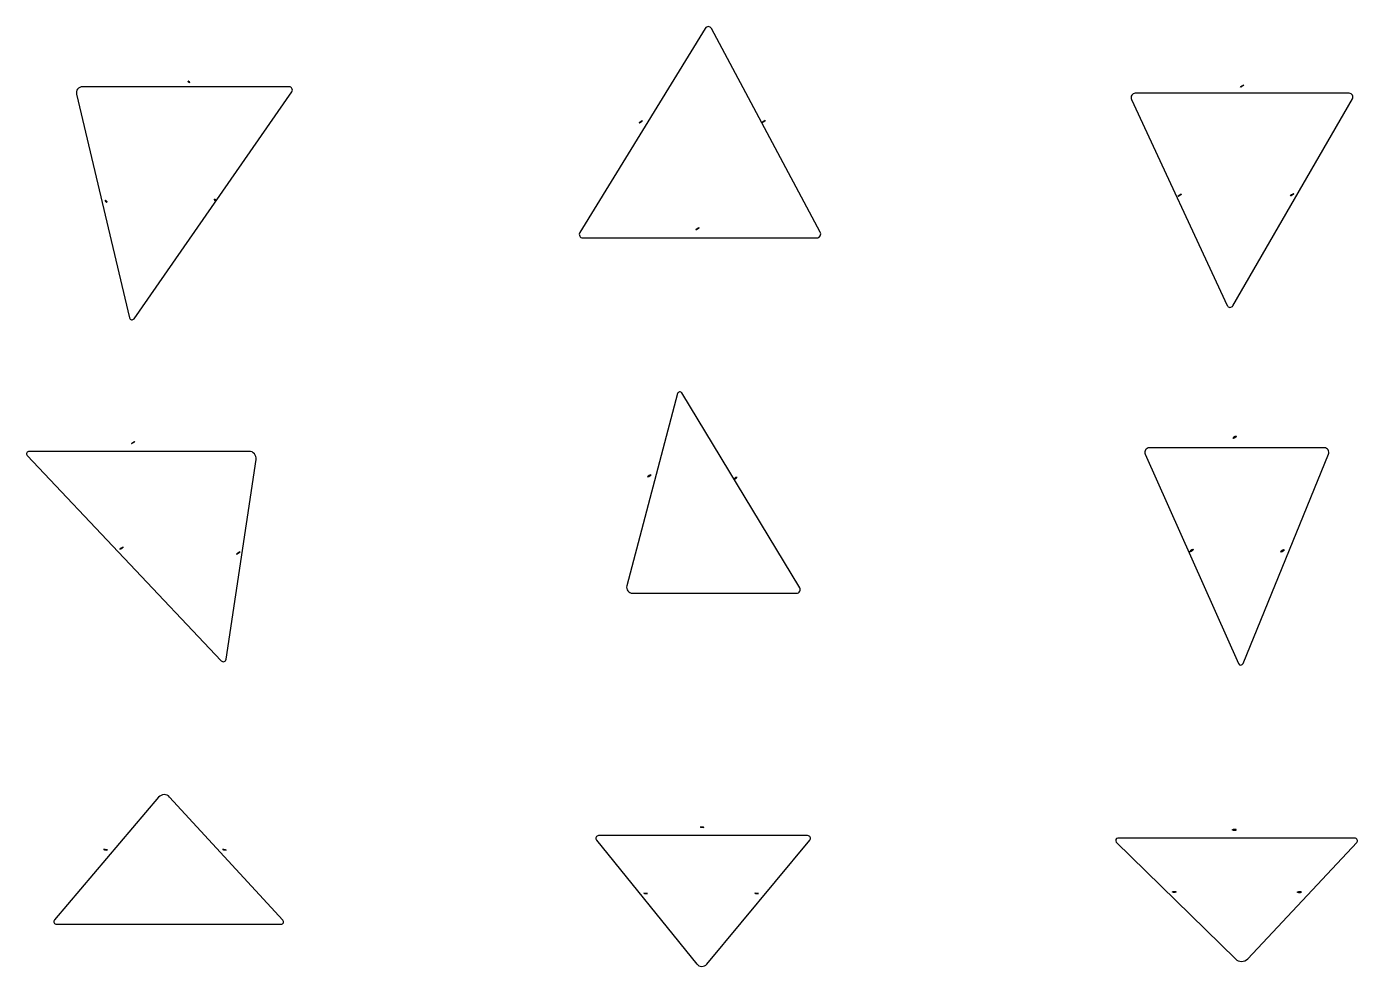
# Model space of a CAD drawing. Header units: metres. Extents: x -1 to 145, y -1 to 19.
# Drawn here: x 26.21 to 33.67, y -0.48 to 4.78 of the extents above; entities that cross this region are included whole.
import ezdxf

# ---------------------------------------------------------------- set-up
doc = ezdxf.new("R2010")
doc.units = ezdxf.units.M
doc.layers.add('LABELS', color=1, linetype='CONTINUOUS')
doc.layers.add('SHAPES', color=3, linetype='CONTINUOUS')

msp = doc.modelspace()

# ---------------------------------------------------------------- linework, layer by layer
at = {"layer": 'LABELS'}
for p, q in [((27.1176, 4.4783), (27.1257, 4.4718)), ((27.1217, 4.475), (27.1176, 4.4771)), ((27.1176, 4.4771), (27.1257, 4.4682)), ((27.1176, 4.4747), (27.1176, 4.4771)), ((27.1176, 4.4771), (27.1217, 4.475)), ((27.1176, 4.4747), (27.1176, 4.4771)), ((27.1176, 4.4771), (27.1217, 4.475)), ((27.1176, 4.4759), (27.1257, 4.4694)), ((27.1217, 4.4703), (27.1176, 4.4747)), ((27.1217, 4.4703), (27.1176, 4.4747)), ((27.1217, 4.4703), (27.1176, 4.4747)), ((27.1257, 4.4718), (27.1176, 4.4747)), ((27.1176, 4.4747), (27.1257, 4.4682)), ((27.1217, 4.4703), (27.1176, 4.4735)), ((27.1257, 4.4706), (27.1217, 4.475)), ((27.1217, 4.475), (27.1257, 4.4706)), ((27.1217, 4.475), (27.1257, 4.4706)), ((27.1257, 4.4718), (27.1217, 4.4738)), ((27.1217, 4.4738), (27.1257, 4.4706)), ((27.1217, 4.4714), (27.1257, 4.4706)), ((27.1217, 4.4714), (27.1257, 4.4706)), ((27.1257, 4.4682), (27.1217, 4.4703)), ((27.1257, 4.4682), (27.1217, 4.4703)), ((27.1257, 4.4682), (27.1217, 4.4703)), ((27.1257, 4.4682), (27.1217, 4.4703)), ((27.1257, 4.467), (27.1257, 4.4718)), ((27.1257, 4.4706), (27.1257, 4.4682)), ((27.1257, 4.4706), (27.1257, 4.4682)), ((27.1257, 4.4706), (27.1257, 4.4682)), ((33.014, 4.4431), (33.0157, 4.4458)), ((33.014, 4.4431), (33.0157, 4.4458)), ((33.0184, 4.4456), (33.014, 4.4431)), ((33.02, 4.4484), (33.0148, 4.4444)), ((33.0148, 4.4444), (33.02, 4.4484)), ((33.0148, 4.4444), (33.02, 4.4484)), ((33.0148, 4.4444), (33.0184, 4.4456)), ((33.0184, 4.4456), (33.0148, 4.4444)), ((33.0184, 4.4456), (33.0148, 4.4444)), ((33.0157, 4.4458), (33.02, 4.4484)), ((33.0157, 4.4458), (33.0192, 4.447)), ((33.0184, 4.4456), (33.0286, 4.4534)), ((33.027, 4.4506), (33.0184, 4.4456)), ((33.027, 4.4506), (33.0184, 4.4456)), ((33.0192, 4.447), (33.02, 4.4484)), ((33.02, 4.4484), (33.0322, 4.4546)), ((33.02, 4.4484), (33.0286, 4.4534)), ((33.02, 4.4484), (33.0286, 4.4534)), ((33.02, 4.4484), (33.0286, 4.4534)), ((33.0278, 4.452), (33.02, 4.4484)), ((33.0278, 4.452), (33.02, 4.4484)), ((33.0227, 4.4481), (33.0243, 4.4509)), ((33.0322, 4.4546), (33.027, 4.4506)), ((33.0322, 4.4546), (33.027, 4.4506)), ((33.0322, 4.4546), (33.027, 4.4506)), ((33.0286, 4.4534), (33.0322, 4.4546)), ((33.0286, 4.4534), (33.0322, 4.4546)), ((33.0286, 4.4534), (33.0322, 4.4546)), ((33.0286, 4.4534), (33.0322, 4.4546)), ((33.0322, 4.4546), (33.0314, 4.4532)), ((29.6479, 4.2452), (29.656, 4.2505)), ((29.656, 4.2505), (29.6479, 4.2452)), ((29.656, 4.2505), (29.6479, 4.2452)), ((29.656, 4.2505), (29.6479, 4.2452)), ((29.6516, 4.2468), (29.6601, 4.2531)), ((29.6516, 4.2468), (29.6597, 4.252)), ((29.6516, 4.2468), (29.6597, 4.252)), ((29.6516, 4.2468), (29.6597, 4.252)), ((29.6516, 4.2468), (29.6597, 4.252)), ((29.6597, 4.252), (29.6516, 4.2468)), ((29.6579, 4.2512), (29.6516, 4.2468)), ((29.6579, 4.2512), (29.6516, 4.2468)), ((29.6579, 4.2512), (29.6516, 4.2468)), ((29.652, 4.2479), (29.6579, 4.2512)), ((29.6579, 4.2512), (29.6557, 4.2494)), ((29.656, 4.2505), (29.6619, 4.2539)), ((29.6619, 4.2539), (29.656, 4.2505)), ((29.6619, 4.2539), (29.656, 4.2505)), ((29.6619, 4.2539), (29.656, 4.2505)), ((29.6597, 4.252), (29.6619, 4.2539)), ((29.6597, 4.252), (29.6619, 4.2539)), ((29.6597, 4.252), (29.6619, 4.2539)), ((29.6597, 4.252), (29.6619, 4.2539)), ((29.6619, 4.2539), (29.6597, 4.252)), ((29.6601, 4.2531), (29.6638, 4.2546)), ((29.6619, 4.2539), (29.6601, 4.2531)), ((29.6601, 4.2531), (29.6619, 4.2539)), ((29.6619, 4.2539), (29.6638, 4.2546)), ((30.3336, 4.245), (30.3498, 4.2555)), ((30.3358, 4.2469), (30.3439, 4.2521)), ((30.3439, 4.2521), (30.3358, 4.2469)), ((30.3439, 4.2521), (30.3358, 4.2469)), ((30.3395, 4.2484), (30.348, 4.2547)), ((30.3395, 4.2484), (30.3476, 4.2536)), ((30.3395, 4.2484), (30.3476, 4.2536)), ((30.3395, 4.2484), (30.3476, 4.2536)), ((30.3395, 4.2484), (30.3476, 4.2536)), ((30.3458, 4.2529), (30.3395, 4.2484)), ((30.3458, 4.2529), (30.3395, 4.2484)), ((30.3399, 4.2495), (30.3436, 4.251)), ((30.3399, 4.2495), (30.3436, 4.251)), ((30.3439, 4.2521), (30.3498, 4.2555)), ((30.3498, 4.2555), (30.3439, 4.2521)), ((30.3498, 4.2555), (30.3439, 4.2521)), ((30.3476, 4.2536), (30.3498, 4.2555)), ((30.3476, 4.2536), (30.3498, 4.2555)), ((30.3476, 4.2536), (30.3498, 4.2555)), ((30.3476, 4.2536), (30.3498, 4.2555)), ((30.348, 4.2547), (30.3517, 4.2562)), ((30.348, 4.2547), (30.3517, 4.2562)), ((30.3498, 4.2555), (30.348, 4.2547)), ((30.3498, 4.2555), (30.348, 4.2547)), ((30.3498, 4.2555), (30.348, 4.2547)), ((30.3498, 4.2555), (30.3517, 4.2562)), ((29.6439, 4.2426), (29.6476, 4.2441)), ((29.6439, 4.2426), (29.6476, 4.2441)), ((29.6457, 4.2434), (29.6516, 4.2468)), ((29.6457, 4.2434), (29.6516, 4.2468)), ((29.6457, 4.2434), (29.6516, 4.2468)), ((29.6516, 4.2468), (29.6457, 4.2434)), ((29.6457, 4.2434), (29.6479, 4.2452)), ((29.6479, 4.2452), (29.6457, 4.2434)), ((29.6479, 4.2452), (29.6457, 4.2434)), ((29.6479, 4.2452), (29.6457, 4.2434)), ((29.6457, 4.2434), (29.6479, 4.2452)), ((29.6476, 4.2441), (29.6457, 4.2434)), ((29.6476, 4.2441), (29.6516, 4.2468)), ((29.6476, 4.2441), (29.6498, 4.246)), ((29.6479, 4.2452), (29.652, 4.2479)), ((29.6498, 4.246), (29.6516, 4.2468)), ((29.652, 4.2479), (29.6557, 4.2494)), ((29.652, 4.2479), (29.6557, 4.2494)), ((30.3318, 4.2442), (30.3355, 4.2457)), ((30.3318, 4.2442), (30.3355, 4.2457)), ((30.3318, 4.2442), (30.3355, 4.2457)), ((30.3336, 4.245), (30.3395, 4.2484)), ((30.3336, 4.245), (30.3395, 4.2484)), ((30.3336, 4.245), (30.3358, 4.2469)), ((30.3358, 4.2469), (30.3336, 4.245)), ((30.3358, 4.2469), (30.3336, 4.245)), ((30.3358, 4.2469), (30.3336, 4.245)), ((30.3355, 4.2457), (30.3336, 4.245)), ((30.3355, 4.2457), (30.3395, 4.2484)), ((30.3355, 4.2457), (30.3377, 4.2476)), ((30.3355, 4.2457), (30.3377, 4.2476)), ((30.3377, 4.2476), (30.3395, 4.2484)), ((30.3377, 4.2476), (30.3395, 4.2484)), ((26.6549, 3.8089), (26.6629, 3.8024)), ((26.6549, 3.8089), (26.6629, 3.8024)), ((26.6549, 3.8077), (26.6549, 3.8089)), ((26.6549, 3.8089), (26.6629, 3.8024)), ((26.6589, 3.8056), (26.6549, 3.8077)), ((26.6549, 3.8077), (26.6549, 3.8053)), ((26.6549, 3.8053), (26.6549, 3.8077)), ((26.6549, 3.8077), (26.6589, 3.8056)), ((26.6549, 3.8053), (26.6549, 3.8077)), ((26.6549, 3.8077), (26.6589, 3.8056)), ((26.6549, 3.8053), (26.6549, 3.8077)), ((26.6549, 3.8077), (26.6589, 3.8056)), ((26.6629, 3.8), (26.6549, 3.8077)), ((26.6549, 3.8065), (26.6629, 3.8)), ((26.6549, 3.8065), (26.6629, 3.8)), ((26.6629, 3.8012), (26.6549, 3.8065)), ((26.6549, 3.8065), (26.6549, 3.8041)), ((26.6549, 3.8053), (26.6589, 3.8009)), ((26.6589, 3.8009), (26.6549, 3.8053)), ((26.6589, 3.8009), (26.6549, 3.8053)), ((26.6589, 3.8009), (26.6549, 3.8053)), ((26.6629, 3.8012), (26.6549, 3.8041)), ((26.6549, 3.8041), (26.6629, 3.7976)), ((26.6589, 3.8009), (26.6549, 3.8041)), ((26.6549, 3.8041), (26.6629, 3.7976)), ((26.6629, 3.8024), (26.6589, 3.8056)), ((26.6589, 3.8056), (26.6629, 3.8012)), ((26.6589, 3.8056), (26.6629, 3.8012)), ((26.6589, 3.8056), (26.6629, 3.8012)), ((26.6629, 3.8024), (26.6589, 3.8044)), ((26.6589, 3.8044), (26.6629, 3.8012)), ((26.6629, 3.8024), (26.6629, 3.8012)), ((26.6629, 3.8024), (26.6629, 3.8012)), ((27.2652, 3.8159), (27.2732, 3.8094)), ((27.2652, 3.8159), (27.2732, 3.8094)), ((27.2652, 3.8147), (27.2652, 3.8159)), ((27.2652, 3.8159), (27.2732, 3.8094)), ((27.2692, 3.8127), (27.2652, 3.8147)), ((27.2652, 3.8147), (27.2652, 3.8124)), ((27.2652, 3.8124), (27.2652, 3.8147)), ((27.2652, 3.8147), (27.2692, 3.8127)), ((27.2652, 3.8124), (27.2652, 3.8147)), ((27.2652, 3.8147), (27.2692, 3.8127)), ((27.2652, 3.8124), (27.2652, 3.8147)), ((27.2652, 3.8147), (27.2692, 3.8127)), ((27.2652, 3.8136), (27.2732, 3.8071)), ((27.2652, 3.8136), (27.2732, 3.8071)), ((27.2652, 3.8124), (27.2692, 3.8079)), ((27.2692, 3.8079), (27.2652, 3.8124)), ((27.2692, 3.8079), (27.2652, 3.8124)), ((27.2692, 3.8079), (27.2652, 3.8124)), ((27.2732, 3.8082), (27.2652, 3.8112)), ((27.2652, 3.8112), (27.2732, 3.8047)), ((27.2692, 3.8079), (27.2652, 3.8112)), ((27.2732, 3.8094), (27.2692, 3.8127)), ((27.2692, 3.8127), (27.2732, 3.8082)), ((27.2692, 3.8127), (27.2732, 3.8082)), ((27.2692, 3.8127), (27.2732, 3.8082)), ((27.2732, 3.8094), (27.2692, 3.8115)), ((27.2692, 3.8115), (27.2732, 3.8082)), ((27.2692, 3.8091), (27.2732, 3.8082)), ((27.2692, 3.8091), (27.2732, 3.8082)), ((27.2692, 3.8091), (27.2732, 3.8082)), ((27.2732, 3.8082), (27.2692, 3.8079)), ((27.2692, 3.8079), (27.2732, 3.8047)), ((27.2732, 3.8059), (27.2692, 3.8079)), ((27.2732, 3.8059), (27.2692, 3.8079)), ((27.2732, 3.8059), (27.2692, 3.8079)), ((27.2732, 3.8059), (27.2692, 3.8079)), ((27.2732, 3.8094), (27.2732, 3.8082)), ((27.2732, 3.8094), (27.2732, 3.8082)), ((27.2732, 3.8082), (27.2732, 3.8059)), ((27.2732, 3.8082), (27.2732, 3.8059)), ((27.2732, 3.8082), (27.2732, 3.8059)), ((27.2732, 3.8082), (27.2732, 3.8059)), ((32.663, 3.8312), (32.6646, 3.834)), ((32.663, 3.8312), (32.6646, 3.834)), ((32.6638, 3.8326), (32.6811, 3.8427)), ((32.6638, 3.8326), (32.6811, 3.8427)), ((32.6638, 3.8326), (32.669, 3.8365)), ((32.6638, 3.8326), (32.669, 3.8365)), ((32.6646, 3.834), (32.6638, 3.8326)), ((32.6638, 3.8326), (32.6673, 3.8338)), ((32.6673, 3.8338), (32.6638, 3.8326)), ((32.6673, 3.8338), (32.6638, 3.8326)), ((32.6673, 3.8338), (32.6638, 3.8326)), ((32.6673, 3.8338), (32.6638, 3.8326)), ((32.6646, 3.834), (32.669, 3.8365)), ((32.6646, 3.834), (32.6682, 3.8351)), ((32.6673, 3.8338), (32.676, 3.8388)), ((32.676, 3.8388), (32.6673, 3.8338)), ((32.676, 3.8388), (32.6673, 3.8338)), ((32.6682, 3.8351), (32.669, 3.8365)), ((32.669, 3.8365), (32.6776, 3.8416)), ((32.669, 3.8365), (32.6776, 3.8416)), ((32.669, 3.8365), (32.6776, 3.8416)), ((32.669, 3.8365), (32.6803, 3.8413)), ((32.6768, 3.8402), (32.669, 3.8365)), ((32.6768, 3.8402), (32.669, 3.8365)), ((32.6717, 3.8363), (32.6733, 3.8391)), ((32.6717, 3.8363), (32.6733, 3.8391)), ((32.676, 3.8388), (32.6811, 3.8427)), ((32.6811, 3.8427), (32.676, 3.8388)), ((32.6811, 3.8427), (32.676, 3.8388)), ((32.6776, 3.8416), (32.6811, 3.8427)), ((32.6776, 3.8416), (32.6811, 3.8427)), ((32.6776, 3.8416), (32.6811, 3.8427)), ((32.6803, 3.8413), (32.6819, 3.8441)), ((32.6803, 3.8413), (32.6819, 3.8441)), ((32.6803, 3.8413), (32.6819, 3.8441)), ((32.6811, 3.8427), (32.6803, 3.8413)), ((32.6811, 3.8427), (32.6803, 3.8413)), ((32.6811, 3.8427), (32.6803, 3.8413)), ((32.6811, 3.8427), (32.6819, 3.8441)), ((33.2922, 3.8337), (33.2938, 3.8365)), ((33.2922, 3.8337), (33.2938, 3.8365)), ((33.293, 3.8351), (33.2981, 3.839)), ((33.293, 3.8351), (33.2981, 3.839)), ((33.293, 3.8351), (33.2981, 3.839)), ((33.2981, 3.839), (33.293, 3.8351)), ((33.2938, 3.8365), (33.293, 3.8351)), ((33.293, 3.8351), (33.2965, 3.8362)), ((33.2965, 3.8362), (33.293, 3.8351)), ((33.2965, 3.8362), (33.293, 3.8351)), ((33.2965, 3.8362), (33.293, 3.8351)), ((33.293, 3.8351), (33.2965, 3.8362)), ((33.2938, 3.8365), (33.2981, 3.839)), ((33.2938, 3.8365), (33.2973, 3.8376)), ((33.2965, 3.8362), (33.3052, 3.8413)), ((33.3052, 3.8413), (33.2965, 3.8362)), ((33.3052, 3.8413), (33.2965, 3.8362)), ((33.3052, 3.8413), (33.2965, 3.8362)), ((33.2965, 3.8362), (33.3008, 3.8387)), ((33.2973, 3.8376), (33.2981, 3.839)), ((33.2981, 3.839), (33.3068, 3.844)), ((33.2981, 3.839), (33.3068, 3.844)), ((33.2981, 3.839), (33.3068, 3.844)), ((33.2981, 3.839), (33.3068, 3.844)), ((33.3068, 3.844), (33.2981, 3.839)), ((33.2981, 3.839), (33.3095, 3.8438)), ((33.306, 3.8427), (33.2981, 3.839)), ((33.306, 3.8427), (33.2981, 3.839)), ((33.306, 3.8427), (33.2981, 3.839)), ((33.3008, 3.8387), (33.306, 3.8427)), ((33.3008, 3.8387), (33.3024, 3.8415)), ((33.3008, 3.8387), (33.3024, 3.8415)), ((33.306, 3.8427), (33.3024, 3.8415)), ((33.3052, 3.8413), (33.3103, 3.8452)), ((33.3103, 3.8452), (33.3052, 3.8413)), ((33.3103, 3.8452), (33.3052, 3.8413)), ((33.3103, 3.8452), (33.3052, 3.8413)), ((33.3068, 3.844), (33.3103, 3.8452)), ((33.3068, 3.844), (33.3103, 3.8452)), ((33.3068, 3.844), (33.3103, 3.8452)), ((33.3068, 3.844), (33.3103, 3.8452)), ((33.3103, 3.8452), (33.3068, 3.844)), ((33.3095, 3.8438), (33.3111, 3.8466)), ((33.3103, 3.8452), (33.3095, 3.8438)), ((33.3095, 3.8438), (33.3103, 3.8452)), ((33.3103, 3.8452), (33.3111, 3.8466)), ((26.6589, 3.8021), (26.6629, 3.8012)), ((26.6589, 3.8021), (26.6629, 3.8012)), ((26.6589, 3.8021), (26.6629, 3.8012)), ((26.6589, 3.8009), (26.6629, 3.7976)), ((26.6629, 3.7988), (26.6589, 3.8009)), ((26.6629, 3.7988), (26.6589, 3.8009)), ((26.6629, 3.7988), (26.6589, 3.8009)), ((26.6629, 3.7988), (26.6589, 3.8009)), ((26.6629, 3.8012), (26.6629, 3.7988)), ((26.6629, 3.8012), (26.6629, 3.7988)), ((26.6629, 3.8012), (26.6629, 3.7988)), ((26.6629, 3.8012), (26.6629, 3.7988)), ((26.6629, 3.7976), (26.6629, 3.8)), ((29.9667, 3.6469), (29.9785, 3.6537)), ((29.9704, 3.6484), (29.9789, 3.6548)), ((29.9704, 3.6484), (29.9785, 3.6537)), ((29.9704, 3.6484), (29.9785, 3.6537)), ((29.9704, 3.6484), (29.9785, 3.6537)), ((29.9807, 3.6555), (29.9748, 3.6522)), ((29.9807, 3.6555), (29.9748, 3.6522)), ((29.9807, 3.6555), (29.9748, 3.6522)), ((29.9785, 3.6537), (29.9807, 3.6555)), ((29.9785, 3.6537), (29.9807, 3.6555)), ((29.9785, 3.6537), (29.9807, 3.6555)), ((29.9785, 3.6537), (29.9807, 3.6555)), ((29.9789, 3.6548), (29.9826, 3.6563)), ((29.9807, 3.6555), (29.9789, 3.6548)), ((29.9627, 3.6443), (29.9667, 3.6469)), ((29.9627, 3.6443), (29.9664, 3.6458)), ((29.9664, 3.6458), (29.9627, 3.6443)), ((29.9704, 3.6484), (29.9645, 3.645)), ((29.9645, 3.645), (29.9704, 3.6484)), ((29.9645, 3.645), (29.9704, 3.6484)), ((29.9645, 3.645), (29.9667, 3.6469)), ((29.9667, 3.6469), (29.9645, 3.645)), ((29.9667, 3.6469), (29.9645, 3.645)), ((29.9664, 3.6458), (29.9704, 3.6484)), ((29.9748, 3.6522), (29.9667, 3.6469)), ((29.9748, 3.6522), (29.9667, 3.6469)), ((29.9667, 3.6469), (29.9704, 3.6484)), ((29.9767, 3.6529), (29.9704, 3.6484)), ((29.9767, 3.6529), (29.9704, 3.6484)), ((29.9708, 3.6495), (29.9745, 3.651)), ((32.9699, 2.4773), (32.9741, 2.4756)), ((32.972, 2.4764), (32.9742, 2.4798)), ((32.9742, 2.4798), (32.972, 2.4764)), ((32.9742, 2.4798), (32.972, 2.4764)), ((32.972, 2.4764), (32.9742, 2.4798)), ((32.9784, 2.4781), (32.972, 2.4764)), ((32.972, 2.4764), (32.9784, 2.4781)), ((32.972, 2.4764), (32.9784, 2.4781)), ((32.9741, 2.4756), (32.972, 2.4764)), ((32.9741, 2.4756), (32.9784, 2.4781)), ((32.9742, 2.4798), (32.9872, 2.4873)), ((32.9829, 2.4848), (32.9742, 2.4798)), ((32.9829, 2.4848), (32.9742, 2.4798)), ((32.9742, 2.4798), (32.987, 2.4831)), ((32.9763, 2.4789), (32.9786, 2.4823)), ((32.9784, 2.4781), (32.9763, 2.4789)), ((32.9784, 2.4781), (32.9872, 2.4873)), ((32.985, 2.484), (32.9784, 2.4781)), ((32.985, 2.484), (32.9784, 2.4781)), ((32.9784, 2.4781), (32.987, 2.4831)), ((32.9784, 2.4781), (32.987, 2.4831)), ((32.987, 2.4831), (32.9784, 2.4781)), ((32.9786, 2.4823), (32.9827, 2.4806)), ((32.9893, 2.4865), (32.9829, 2.4848)), ((32.9893, 2.4865), (32.9829, 2.4848)), ((32.9893, 2.4865), (32.9829, 2.4848)), ((32.987, 2.4831), (32.9893, 2.4865)), ((32.987, 2.4831), (32.9893, 2.4865)), ((32.987, 2.4831), (32.9893, 2.4865)), ((32.9893, 2.4865), (32.987, 2.4831)), ((32.9872, 2.4873), (32.9914, 2.4857)), ((32.9872, 2.4873), (32.9893, 2.4865)), ((26.7993, 2.445), (26.803, 2.4475)), ((26.803, 2.4475), (26.7993, 2.445)), ((26.7993, 2.445), (26.8033, 2.4474)), ((26.807, 2.4499), (26.8011, 2.4463)), ((26.8011, 2.4463), (26.807, 2.4499)), ((26.8011, 2.4463), (26.807, 2.4499)), ((26.8011, 2.4463), (26.8033, 2.4474)), ((26.8033, 2.4474), (26.8011, 2.4463)), ((26.8033, 2.4474), (26.8011, 2.4463)), ((26.803, 2.4475), (26.807, 2.4499)), ((26.8033, 2.4474), (26.8151, 2.4547)), ((26.8114, 2.4522), (26.8033, 2.4474)), ((26.8114, 2.4522), (26.8033, 2.4474)), ((26.8033, 2.4474), (26.807, 2.4499)), ((26.807, 2.4499), (26.8151, 2.4547)), ((26.807, 2.4499), (26.8151, 2.4547)), ((26.807, 2.4499), (26.8151, 2.4547)), ((26.807, 2.4499), (26.8154, 2.4546)), ((26.8132, 2.4535), (26.807, 2.4499)), ((26.8132, 2.4535), (26.807, 2.4499)), ((26.8073, 2.4498), (26.811, 2.4523)), ((26.8173, 2.4558), (26.8114, 2.4522)), ((26.8173, 2.4558), (26.8114, 2.4522)), ((26.8173, 2.4558), (26.8114, 2.4522)), ((26.8151, 2.4547), (26.8173, 2.4558)), ((26.8151, 2.4547), (26.8173, 2.4558)), ((26.8151, 2.4547), (26.8173, 2.4558)), ((26.8151, 2.4547), (26.8173, 2.4558)), ((26.8154, 2.4546), (26.8191, 2.4571)), ((26.8173, 2.4558), (26.8154, 2.4546)), ((29.6947, 2.2627), (29.6919, 2.2604)), ((29.6919, 2.2604), (29.6998, 2.2615)), ((29.6919, 2.2604), (29.6998, 2.2615)), ((29.6947, 2.2627), (29.7004, 2.2674)), ((29.7004, 2.2674), (29.6947, 2.2627)), ((29.7004, 2.2674), (29.6947, 2.2627)), ((29.7004, 2.2674), (29.6947, 2.2627)), ((29.7055, 2.2661), (29.6947, 2.2627)), ((29.6959, 2.2609), (29.6947, 2.2627)), ((29.6947, 2.2627), (29.6959, 2.2609)), ((29.6947, 2.2627), (29.6959, 2.2609)), ((29.6947, 2.2627), (29.6959, 2.2609)), ((29.6947, 2.2627), (29.6959, 2.2609)), ((29.6959, 2.2609), (29.7071, 2.2702)), ((29.6959, 2.2609), (29.7026, 2.2638)), ((29.6959, 2.2609), (29.7026, 2.2638)), ((29.6959, 2.2609), (29.7026, 2.2638)), ((29.6998, 2.2615), (29.6959, 2.2609)), ((29.6975, 2.265), (29.7032, 2.2697)), ((29.6975, 2.265), (29.7055, 2.2661)), ((29.6975, 2.265), (29.7055, 2.2661)), ((29.7026, 2.2638), (29.6975, 2.265)), ((29.6998, 2.2615), (29.7026, 2.2638)), ((29.6998, 2.2615), (29.7026, 2.2638)), ((29.7004, 2.2674), (29.7071, 2.2702)), ((29.7071, 2.2702), (29.7004, 2.2674)), ((29.7071, 2.2702), (29.7004, 2.2674)), ((29.7071, 2.2702), (29.7004, 2.2674)), ((29.7026, 2.2638), (29.7032, 2.2697)), ((29.7026, 2.2638), (29.7083, 2.2684)), ((29.7026, 2.2638), (29.7083, 2.2684)), ((29.7026, 2.2638), (29.7083, 2.2684)), ((29.7043, 2.2679), (29.7026, 2.2638)), ((29.7043, 2.2679), (29.7026, 2.2638)), ((29.7043, 2.2679), (29.7026, 2.2638)), ((29.7032, 2.2697), (29.7111, 2.2708)), ((29.7032, 2.2697), (29.7111, 2.2708)), ((29.7032, 2.2697), (29.7111, 2.2708)), ((29.7071, 2.2702), (29.7032, 2.2697)), ((29.7111, 2.2708), (29.7055, 2.2661)), ((29.7071, 2.2702), (29.7111, 2.2708)), ((29.7083, 2.2684), (29.7071, 2.2702)), ((29.7083, 2.2684), (29.7071, 2.2702)), ((29.7083, 2.2684), (29.7071, 2.2702)), ((30.1737, 2.2468), (30.1816, 2.2479)), ((30.1765, 2.2491), (30.1821, 2.2538)), ((30.1821, 2.2538), (30.1765, 2.2491)), ((30.1821, 2.2538), (30.1765, 2.2491)), ((30.1776, 2.2474), (30.1765, 2.2491)), ((30.1765, 2.2491), (30.1776, 2.2474)), ((30.1765, 2.2491), (30.1776, 2.2474)), ((30.1765, 2.2491), (30.1776, 2.2474)), ((30.1765, 2.2491), (30.1776, 2.2474)), ((30.1765, 2.2491), (30.1776, 2.2474)), ((30.1776, 2.2474), (30.1889, 2.2567)), ((30.1776, 2.2474), (30.1889, 2.2567)), ((30.1776, 2.2474), (30.1889, 2.2567)), ((30.1776, 2.2474), (30.1844, 2.2502)), ((30.1776, 2.2474), (30.1844, 2.2502)), ((30.1816, 2.2479), (30.1776, 2.2474)), ((30.1793, 2.2515), (30.1872, 2.2525)), ((30.1793, 2.2515), (30.1872, 2.2525)), ((30.1816, 2.2479), (30.1844, 2.2502)), ((30.1821, 2.2538), (30.1889, 2.2567)), ((30.1889, 2.2567), (30.1821, 2.2538)), ((30.1889, 2.2567), (30.1821, 2.2538)), ((30.1844, 2.2502), (30.1849, 2.2561)), ((30.1844, 2.2502), (30.19, 2.2549)), ((30.1844, 2.2502), (30.19, 2.2549)), ((30.1861, 2.2543), (30.1844, 2.2502)), ((30.1861, 2.2543), (30.1844, 2.2502)), ((30.1849, 2.2561), (30.1929, 2.2572)), ((30.1849, 2.2561), (30.1929, 2.2572)), ((30.1849, 2.2561), (30.1929, 2.2572)), ((30.1849, 2.2561), (30.1929, 2.2572)), ((30.1889, 2.2567), (30.1849, 2.2561)), ((30.1889, 2.2567), (30.1849, 2.2561)), ((30.1889, 2.2567), (30.1849, 2.2561)), ((30.1889, 2.2567), (30.1929, 2.2572)), ((30.19, 2.2549), (30.1889, 2.2567)), ((30.19, 2.2549), (30.1889, 2.2567)), ((26.7373, 1.8556), (26.7535, 1.8651)), ((26.7432, 1.8592), (26.7513, 1.864)), ((26.7432, 1.8592), (26.7513, 1.864)), ((26.7432, 1.8592), (26.7513, 1.864)), ((26.7513, 1.864), (26.7432, 1.8592)), ((26.7476, 1.8615), (26.7535, 1.8651)), ((26.7535, 1.8651), (26.7476, 1.8615)), ((26.7535, 1.8651), (26.7476, 1.8615)), ((26.7535, 1.8651), (26.7476, 1.8615)), ((26.7513, 1.864), (26.7535, 1.8651)), ((26.7513, 1.864), (26.7535, 1.8651)), ((26.7513, 1.864), (26.7535, 1.8651)), ((26.7535, 1.8651), (26.7513, 1.864)), ((26.7517, 1.8639), (26.7554, 1.8664)), ((26.7517, 1.8639), (26.7554, 1.8664)), ((26.7535, 1.8651), (26.7517, 1.8639)), ((26.7517, 1.8639), (26.7535, 1.8651)), ((26.7535, 1.8651), (26.7554, 1.8664)), ((26.7355, 1.8543), (26.7392, 1.8568)), ((26.7373, 1.8556), (26.7432, 1.8592)), ((26.7373, 1.8556), (26.7432, 1.8592)), ((26.7373, 1.8556), (26.7432, 1.8592)), ((26.7432, 1.8592), (26.7373, 1.8556)), ((26.7392, 1.8568), (26.7373, 1.8556)), ((26.7373, 1.8556), (26.7395, 1.8567)), ((26.7395, 1.8567), (26.7373, 1.8556)), ((26.7395, 1.8567), (26.7373, 1.8556)), ((26.7395, 1.8567), (26.7373, 1.8556)), ((26.7395, 1.8567), (26.7373, 1.8556)), ((26.7373, 1.8556), (26.7395, 1.8567)), ((26.7392, 1.8568), (26.7432, 1.8592)), ((26.7395, 1.8567), (26.7476, 1.8615)), ((26.7476, 1.8615), (26.7395, 1.8567)), ((26.7476, 1.8615), (26.7395, 1.8567)), ((26.7476, 1.8615), (26.7395, 1.8567)), ((26.7395, 1.8567), (26.7436, 1.8591)), ((26.7432, 1.8592), (26.7517, 1.8639)), ((26.7495, 1.8627), (26.7432, 1.8592)), ((26.7495, 1.8627), (26.7432, 1.8592)), ((26.7495, 1.8627), (26.7432, 1.8592)), ((26.7436, 1.8591), (26.7495, 1.8627)), ((26.7436, 1.8591), (26.7473, 1.8616)), ((26.7436, 1.8591), (26.7473, 1.8616)), ((26.7495, 1.8627), (26.7473, 1.8616)), ((27.3884, 1.8264), (27.3921, 1.8289)), ((27.3884, 1.8264), (27.3921, 1.8289)), ((27.3924, 1.8288), (27.3884, 1.8264)), ((27.3902, 1.8276), (27.4064, 1.8372)), ((27.3902, 1.8276), (27.3961, 1.8313)), ((27.3902, 1.8276), (27.3961, 1.8313)), ((27.3902, 1.8276), (27.3961, 1.8313)), ((27.3921, 1.8289), (27.3902, 1.8276)), ((27.3902, 1.8276), (27.3924, 1.8288)), ((27.3924, 1.8288), (27.3902, 1.8276)), ((27.3924, 1.8288), (27.3902, 1.8276)), ((27.3924, 1.8288), (27.3902, 1.8276)), ((27.3924, 1.8288), (27.3902, 1.8276)), ((27.3921, 1.8289), (27.3961, 1.8313)), ((27.3921, 1.8289), (27.3961, 1.8313)), ((27.4002, 1.8337), (27.3924, 1.8288)), ((27.3924, 1.8288), (27.4005, 1.8336)), ((27.4005, 1.8336), (27.3924, 1.8288)), ((27.4005, 1.8336), (27.3924, 1.8288)), ((27.4005, 1.8336), (27.3924, 1.8288)), ((27.3961, 1.8313), (27.4042, 1.8361)), ((27.3961, 1.8313), (27.4042, 1.8361)), ((27.3961, 1.8313), (27.4042, 1.8361)), ((27.3961, 1.8313), (27.4046, 1.8359)), ((27.4024, 1.8348), (27.3961, 1.8313)), ((27.4024, 1.8348), (27.3961, 1.8313)), ((27.4024, 1.8348), (27.3961, 1.8313)), ((27.3961, 1.8313), (27.3965, 1.8312)), ((27.3965, 1.8312), (27.4046, 1.8359)), ((27.3965, 1.8312), (27.4002, 1.8337)), ((27.3965, 1.8312), (27.4002, 1.8337)), ((27.4083, 1.8385), (27.4002, 1.8337)), ((27.4005, 1.8336), (27.4064, 1.8372)), ((27.4064, 1.8372), (27.4005, 1.8336)), ((27.4064, 1.8372), (27.4005, 1.8336)), ((27.4064, 1.8372), (27.4005, 1.8336)), ((27.4042, 1.8361), (27.4064, 1.8372)), ((27.4042, 1.8361), (27.4064, 1.8372)), ((27.4042, 1.8361), (27.4064, 1.8372)), ((27.4046, 1.8359), (27.4083, 1.8385)), ((27.4046, 1.8359), (27.4083, 1.8385)), ((27.4046, 1.8359), (27.4083, 1.8385)), ((27.4064, 1.8372), (27.4046, 1.8359)), ((27.4064, 1.8372), (27.4083, 1.8385)), ((32.7281, 1.8426), (32.7323, 1.841)), ((32.7302, 1.8418), (32.7475, 1.8519)), ((32.7302, 1.8418), (32.7475, 1.8519)), ((32.7302, 1.8418), (32.7475, 1.8519)), ((32.7302, 1.8418), (32.7324, 1.8451)), ((32.7324, 1.8451), (32.7302, 1.8418)), ((32.7324, 1.8451), (32.7302, 1.8418)), ((32.7324, 1.8451), (32.7302, 1.8418)), ((32.7324, 1.8451), (32.7302, 1.8418)), ((32.7324, 1.8451), (32.7302, 1.8418)), ((32.7302, 1.8418), (32.7366, 1.8435)), ((32.7302, 1.8418), (32.7366, 1.8435)), ((32.7323, 1.841), (32.7302, 1.8418)), ((32.7323, 1.841), (32.7366, 1.8435)), ((32.7324, 1.8451), (32.7411, 1.8502)), ((32.7411, 1.8502), (32.7324, 1.8451)), ((32.7411, 1.8502), (32.7324, 1.8451)), ((32.7366, 1.8435), (32.7454, 1.8527)), ((32.7432, 1.8493), (32.7366, 1.8435)), ((32.7432, 1.8493), (32.7366, 1.8435)), ((32.7366, 1.8435), (32.7452, 1.8485)), ((32.7366, 1.8435), (32.7452, 1.8485)), ((32.7368, 1.8476), (32.7409, 1.846)), ((32.7368, 1.8476), (32.7409, 1.846)), ((32.7411, 1.8502), (32.7475, 1.8519)), ((32.7475, 1.8519), (32.7411, 1.8502)), ((32.7475, 1.8519), (32.7411, 1.8502)), ((32.7452, 1.8485), (32.7475, 1.8519)), ((32.7452, 1.8485), (32.7475, 1.8519)), ((32.7475, 1.8519), (32.7454, 1.8527)), ((32.7454, 1.8527), (32.7496, 1.851)), ((32.7454, 1.8527), (32.7496, 1.851)), ((32.7475, 1.8519), (32.7454, 1.8527)), ((32.7454, 1.8527), (32.7496, 1.851)), ((32.7475, 1.8519), (32.7454, 1.8527)), ((32.7454, 1.8527), (32.7496, 1.851)), ((32.7475, 1.8519), (32.7496, 1.851)), ((33.2374, 1.8411), (33.2415, 1.8395)), ((33.2394, 1.8403), (33.2567, 1.8504)), ((33.2394, 1.8403), (33.2567, 1.8504)), ((33.2394, 1.8403), (33.2417, 1.8436)), ((33.2417, 1.8436), (33.2394, 1.8403)), ((33.2417, 1.8436), (33.2394, 1.8403)), ((33.2417, 1.8436), (33.2394, 1.8403)), ((33.2417, 1.8436), (33.2394, 1.8403)), ((33.2417, 1.8436), (33.2394, 1.8403)), ((33.2394, 1.8403), (33.2458, 1.842)), ((33.2394, 1.8403), (33.2458, 1.842)), ((33.2394, 1.8403), (33.2458, 1.842)), ((33.2415, 1.8395), (33.2394, 1.8403)), ((33.2415, 1.8395), (33.2458, 1.842)), ((33.2417, 1.8436), (33.2503, 1.8487)), ((33.2503, 1.8487), (33.2417, 1.8436)), ((33.2503, 1.8487), (33.2417, 1.8436)), ((33.2503, 1.8487), (33.2417, 1.8436)), ((33.2458, 1.842), (33.2546, 1.8512)), ((33.2524, 1.8478), (33.2458, 1.842)), ((33.2524, 1.8478), (33.2458, 1.842)), ((33.2524, 1.8478), (33.2458, 1.842)), ((33.2458, 1.842), (33.2545, 1.847)), ((33.2458, 1.842), (33.2545, 1.847)), ((33.2458, 1.842), (33.2545, 1.847)), ((33.246, 1.8462), (33.2502, 1.8445)), ((33.246, 1.8462), (33.2502, 1.8445)), ((33.2503, 1.8487), (33.2567, 1.8504)), ((33.2567, 1.8504), (33.2503, 1.8487)), ((33.2567, 1.8504), (33.2503, 1.8487)), ((33.2567, 1.8504), (33.2503, 1.8487)), ((33.2545, 1.847), (33.2567, 1.8504)), ((33.2545, 1.847), (33.2567, 1.8504)), ((33.2545, 1.847), (33.2567, 1.8504)), ((33.2567, 1.8504), (33.2546, 1.8512)), ((33.2546, 1.8512), (33.2588, 1.8495)), ((33.2546, 1.8512), (33.2588, 1.8495)), ((33.2567, 1.8504), (33.2546, 1.8512)), ((33.2546, 1.8512), (33.2588, 1.8495)), ((33.2567, 1.8504), (33.2588, 1.8495)), ((29.9906, 0.2974), (29.9855, 0.2976)), ((29.9906, 0.2974), (29.9855, 0.2976)), ((29.99, 0.2972), (29.9881, 0.2975)), ((29.9881, 0.2975), (29.9951, 0.297)), ((29.99, 0.2972), (29.9881, 0.2975)), ((29.9881, 0.2975), (29.9951, 0.297)), ((30.0061, 0.2959), (29.9881, 0.2975)), ((29.9881, 0.2975), (29.9906, 0.2974)), ((30.0061, 0.2959), (29.9881, 0.2975)), ((29.9881, 0.2975), (29.9906, 0.2974)), ((29.9906, 0.2974), (29.9881, 0.2975)), ((29.9881, 0.2975), (29.99, 0.2972)), ((30.0041, 0.2961), (29.99, 0.2972)), ((29.999, 0.2964), (29.99, 0.2972)), ((29.99, 0.2972), (29.999, 0.2964)), ((30.0041, 0.2961), (29.9906, 0.2974)), ((29.9926, 0.2971), (29.999, 0.2964)), ((29.9996, 0.2966), (29.9945, 0.2968)), ((29.9951, 0.297), (30.0041, 0.2961)), ((29.999, 0.2964), (30.0061, 0.2959)), ((30.0061, 0.2959), (29.999, 0.2964)), ((29.999, 0.2964), (30.0016, 0.2963)), ((30.0016, 0.2963), (29.9996, 0.2966)), ((30.0035, 0.296), (30.0061, 0.2959)), ((30.0061, 0.2959), (30.0041, 0.2961)), ((30.0041, 0.2961), (30.0061, 0.2959)), ((30.0041, 0.2961), (30.0061, 0.2959)), ((30.0041, 0.2961), (30.0061, 0.2959)), ((30.0061, 0.2959), (30.0041, 0.2961)), ((32.9727, 0.2841), (32.9675, 0.2824)), ((32.9727, 0.2841), (32.9675, 0.2824)), ((32.9675, 0.2807), (32.9675, 0.2841)), ((32.9675, 0.2807), (32.9675, 0.2841)), ((32.9832, 0.2841), (32.9675, 0.2824)), ((32.9675, 0.2824), (32.9727, 0.2807)), ((32.9675, 0.2824), (32.9727, 0.2807)), ((32.9884, 0.2824), (32.9675, 0.2824)), ((32.9675, 0.2824), (32.9675, 0.2807)), ((32.9884, 0.2824), (32.9675, 0.2824)), ((32.9675, 0.2824), (32.9675, 0.2807)), ((32.9832, 0.2807), (32.9727, 0.2841)), ((32.9832, 0.2841), (32.9727, 0.2841)), ((32.9727, 0.2824), (32.9832, 0.2841)), ((32.9727, 0.2807), (32.9832, 0.2807)), ((32.9779, 0.2807), (32.9779, 0.2841)), ((32.9832, 0.2841), (32.9884, 0.2824)), ((32.9884, 0.2824), (32.9832, 0.2841)), ((32.9884, 0.2841), (32.9832, 0.2841)), ((32.9884, 0.2824), (32.9832, 0.2807)), ((32.9832, 0.2807), (32.9884, 0.2824)), ((32.9832, 0.2807), (32.9884, 0.2824)), ((32.9832, 0.2807), (32.9884, 0.2824)), ((32.9832, 0.2807), (32.9884, 0.2807)), ((32.9884, 0.2807), (32.9884, 0.2841)), ((26.6479, 0.172), (26.6437, 0.1714)), ((26.6458, 0.1717), (26.6437, 0.1714)), ((26.6458, 0.1717), (26.6479, 0.172)), ((26.6479, 0.172), (26.6458, 0.1717)), ((26.6526, 0.1713), (26.6458, 0.1717)), ((26.6485, 0.1707), (26.6458, 0.1717)), ((26.6458, 0.1717), (26.6526, 0.1713)), ((26.6485, 0.1707), (26.6458, 0.1717)), ((26.6458, 0.1717), (26.6526, 0.1713)), ((26.6485, 0.1707), (26.6458, 0.1717)), ((26.6458, 0.1717), (26.6526, 0.1713)), ((26.6648, 0.169), (26.6458, 0.1717)), ((26.6485, 0.1707), (26.6458, 0.1717)), ((26.6458, 0.1717), (26.6526, 0.1713)), ((26.6458, 0.1717), (26.6485, 0.1707)), ((26.658, 0.1694), (26.6485, 0.1707)), ((26.658, 0.1694), (26.6485, 0.1707)), ((26.658, 0.1694), (26.6485, 0.1707)), ((26.658, 0.1694), (26.6485, 0.1707)), ((26.6485, 0.1707), (26.658, 0.1694)), ((26.6506, 0.171), (26.658, 0.1694)), ((26.6506, 0.171), (26.658, 0.1694)), ((26.6506, 0.171), (26.658, 0.1694)), ((26.6506, 0.171), (26.658, 0.1694)), ((26.6574, 0.1706), (26.6506, 0.171)), ((26.6506, 0.171), (26.6533, 0.1701)), ((26.6621, 0.17), (26.6526, 0.1713)), ((26.6526, 0.1713), (26.6621, 0.17)), ((26.6526, 0.1713), (26.6621, 0.17)), ((26.6526, 0.1713), (26.6621, 0.17)), ((26.6526, 0.1713), (26.6621, 0.17)), ((26.6574, 0.1706), (26.6533, 0.1701)), ((26.6574, 0.1706), (26.6533, 0.1701)), ((26.6621, 0.17), (26.6574, 0.1706)), ((26.6648, 0.169), (26.658, 0.1694)), ((26.6648, 0.169), (26.658, 0.1694)), ((26.6648, 0.169), (26.658, 0.1694)), ((26.6648, 0.169), (26.658, 0.1694)), ((26.658, 0.1694), (26.6648, 0.169)), ((26.6648, 0.169), (26.6621, 0.17)), ((26.6621, 0.17), (26.6648, 0.169)), ((26.6621, 0.17), (26.6648, 0.169)), ((26.6621, 0.17), (26.6648, 0.169)), ((26.6621, 0.17), (26.6648, 0.169)), ((26.6621, 0.17), (26.6648, 0.169)), ((26.6648, 0.169), (26.6621, 0.17)), ((26.6628, 0.1687), (26.6648, 0.169)), ((27.3132, 0.1717), (27.3091, 0.1711)), ((27.3132, 0.1717), (27.3091, 0.1711)), ((27.3132, 0.1717), (27.3091, 0.1711)), ((27.3112, 0.1714), (27.3091, 0.1711)), ((27.3112, 0.1714), (27.3132, 0.1717)), ((27.3112, 0.1714), (27.3132, 0.1717)), ((27.3112, 0.1714), (27.3132, 0.1717)), ((27.318, 0.171), (27.3112, 0.1714)), ((27.3139, 0.1704), (27.3112, 0.1714)), ((27.3112, 0.1714), (27.318, 0.171)), ((27.3139, 0.1704), (27.3112, 0.1714)), ((27.3112, 0.1714), (27.318, 0.171)), ((27.3139, 0.1704), (27.3112, 0.1714)), ((27.3112, 0.1714), (27.318, 0.171)), ((27.3302, 0.1687), (27.3112, 0.1714)), ((27.3302, 0.1687), (27.3112, 0.1714)), ((27.3302, 0.1687), (27.3112, 0.1714)), ((27.3234, 0.1691), (27.3139, 0.1704)), ((27.3234, 0.1691), (27.3139, 0.1704)), ((27.3234, 0.1691), (27.3139, 0.1704)), ((27.3159, 0.1707), (27.3234, 0.1691)), ((27.3159, 0.1707), (27.3234, 0.1691)), ((27.3159, 0.1707), (27.3234, 0.1691)), ((27.3275, 0.1696), (27.318, 0.171)), ((27.318, 0.171), (27.3275, 0.1696)), ((27.318, 0.171), (27.3275, 0.1696)), ((27.318, 0.171), (27.3275, 0.1696)), ((27.3227, 0.1703), (27.3186, 0.1698)), ((27.3227, 0.1703), (27.3186, 0.1698)), ((27.3302, 0.1687), (27.3234, 0.1691)), ((27.3302, 0.1687), (27.3234, 0.1691)), ((27.3302, 0.1687), (27.3234, 0.1691)), ((27.3302, 0.1687), (27.3275, 0.1696)), ((27.3275, 0.1696), (27.3302, 0.1687)), ((27.3275, 0.1696), (27.3302, 0.1687)), ((27.3275, 0.1696), (27.3302, 0.1687)), ((27.3275, 0.1696), (27.3302, 0.1687)), ((27.3275, 0.1696), (27.3302, 0.1687)), ((27.3275, 0.1696), (27.3302, 0.1687)), ((27.3281, 0.1684), (27.3302, 0.1687)), ((29.6735, -0.0738), (29.6709, -0.0737)), ((29.6761, -0.0739), (29.6709, -0.0737)), ((29.6761, -0.0739), (29.6709, -0.0737)), ((29.6806, -0.0743), (29.6735, -0.0738)), ((29.6754, -0.0741), (29.6735, -0.0738)), ((29.6735, -0.0738), (29.6806, -0.0743)), ((29.6754, -0.0741), (29.6735, -0.0738)), ((29.6735, -0.0738), (29.6806, -0.0743)), ((29.6754, -0.0741), (29.6735, -0.0738)), ((29.6735, -0.0738), (29.6806, -0.0743)), ((29.6915, -0.0754), (29.6735, -0.0738)), ((29.6735, -0.0738), (29.6761, -0.0739)), ((29.6915, -0.0754), (29.6735, -0.0738)), ((29.6735, -0.0738), (29.6761, -0.0739)), ((29.6754, -0.0741), (29.6735, -0.0738)), ((29.6735, -0.0738), (29.6806, -0.0743)), ((29.6844, -0.0749), (29.6754, -0.0741)), ((29.6844, -0.0749), (29.6754, -0.0741)), ((29.6844, -0.0749), (29.6754, -0.0741)), ((29.6844, -0.0749), (29.6754, -0.0741)), ((29.678, -0.0742), (29.6844, -0.0749)), ((29.678, -0.0742), (29.6844, -0.0749)), ((29.678, -0.0742), (29.6844, -0.0749)), ((29.678, -0.0742), (29.6844, -0.0749)), ((29.6851, -0.0747), (29.6799, -0.0745)), ((29.6851, -0.0747), (29.6799, -0.0745)), ((29.6896, -0.0752), (29.6806, -0.0743)), ((29.6806, -0.0743), (29.6896, -0.0752)), ((29.6806, -0.0743), (29.6896, -0.0752)), ((29.6806, -0.0743), (29.6896, -0.0752)), ((29.6806, -0.0743), (29.6896, -0.0752)), ((30.2946, -0.0737), (30.292, -0.0736)), ((30.2972, -0.0738), (30.292, -0.0736)), ((30.3017, -0.0742), (30.2946, -0.0737)), ((30.2965, -0.074), (30.2946, -0.0737)), ((30.2946, -0.0737), (30.3017, -0.0742)), ((30.2965, -0.074), (30.2946, -0.0737)), ((30.2946, -0.0737), (30.3017, -0.0742)), ((30.2965, -0.074), (30.2946, -0.0737)), ((30.2946, -0.0737), (30.3017, -0.0742)), ((30.3126, -0.0753), (30.2946, -0.0737)), ((30.2946, -0.0737), (30.2972, -0.0738)), ((30.2965, -0.074), (30.2946, -0.0737)), ((30.2946, -0.0737), (30.3017, -0.0742)), ((30.2972, -0.0738), (30.2946, -0.0737)), ((30.2946, -0.0737), (30.2965, -0.074)), ((30.3055, -0.0748), (30.2965, -0.074)), ((30.3055, -0.0748), (30.2965, -0.074)), ((30.3055, -0.0748), (30.2965, -0.074)), ((30.3055, -0.0748), (30.2965, -0.074)), ((30.2965, -0.074), (30.3055, -0.0748)), ((30.2991, -0.0741), (30.3055, -0.0748)), ((30.2991, -0.0741), (30.3055, -0.0748)), ((30.2991, -0.0741), (30.3055, -0.0748)), ((30.2991, -0.0741), (30.3055, -0.0748)), ((30.3062, -0.0746), (30.2991, -0.0741)), ((30.2991, -0.0741), (30.301, -0.0744)), ((30.3062, -0.0746), (30.301, -0.0744)), ((30.3062, -0.0746), (30.301, -0.0744)), ((30.3107, -0.0751), (30.3017, -0.0742)), ((30.3017, -0.0742), (30.3107, -0.0751)), ((30.3017, -0.0742), (30.3107, -0.0751)), ((30.3017, -0.0742), (30.3107, -0.0751)), ((30.3017, -0.0742), (30.3107, -0.0751)), ((32.6316, -0.0662), (32.6316, -0.0645)), ((32.6368, -0.0645), (32.6316, -0.0662)), ((32.6368, -0.0645), (32.6316, -0.0662)), ((32.6368, -0.0645), (32.6316, -0.0662)), ((32.6316, -0.0679), (32.6316, -0.0645)), ((32.6316, -0.0679), (32.6316, -0.0645)), ((32.6316, -0.0679), (32.6316, -0.0645)), ((32.6368, -0.0679), (32.6316, -0.0662)), ((32.6316, -0.0662), (32.6368, -0.0679)), ((32.6316, -0.0662), (32.6368, -0.0679)), ((32.6316, -0.0662), (32.6368, -0.0679)), ((32.6524, -0.0662), (32.6316, -0.0662)), ((32.6316, -0.0662), (32.6316, -0.0679)), ((32.6524, -0.0662), (32.6316, -0.0662)), ((32.6316, -0.0662), (32.6316, -0.0679)), ((32.6524, -0.0662), (32.6316, -0.0662)), ((32.6316, -0.0662), (32.6316, -0.0679)), ((32.6472, -0.0645), (32.6368, -0.0645)), ((32.6368, -0.0662), (32.6472, -0.0645)), ((32.6472, -0.0645), (32.6368, -0.0645)), ((32.6368, -0.0662), (32.6472, -0.0645)), ((32.6472, -0.0645), (32.6368, -0.0645)), ((32.6368, -0.0662), (32.6472, -0.0645)), ((32.6472, -0.0679), (32.6368, -0.0679)), ((32.6368, -0.0679), (32.6472, -0.0679)), ((32.6368, -0.0679), (32.6472, -0.0679)), ((32.6368, -0.0679), (32.6472, -0.0679)), ((32.642, -0.0679), (32.642, -0.0645)), ((32.642, -0.0679), (32.642, -0.0645)), ((32.6524, -0.0662), (32.6472, -0.0645)), ((32.6524, -0.0662), (32.6472, -0.0645)), ((32.6524, -0.0662), (32.6472, -0.0645)), ((32.6524, -0.0662), (32.6472, -0.0679)), ((32.6472, -0.0679), (32.6524, -0.0662)), ((32.6472, -0.0679), (32.6524, -0.0662)), ((32.6472, -0.0679), (32.6524, -0.0662)), ((32.6472, -0.0679), (32.6524, -0.0662)), ((32.6472, -0.0679), (32.6524, -0.0662)), ((32.6472, -0.0679), (32.6524, -0.0662)), ((32.6524, -0.0645), (32.6524, -0.0662)), ((33.3332, -0.0665), (33.3332, -0.0648)), ((33.3384, -0.0648), (33.3332, -0.0665)), ((33.3384, -0.0648), (33.3332, -0.0665)), ((33.3384, -0.0648), (33.3332, -0.0665)), ((33.3332, -0.0682), (33.3332, -0.0648)), ((33.3332, -0.0682), (33.3332, -0.0648)), ((33.3488, -0.0648), (33.3332, -0.0682)), ((33.3332, -0.0682), (33.3332, -0.0648)), ((33.3384, -0.0682), (33.3332, -0.0665)), ((33.3332, -0.0665), (33.3384, -0.0682)), ((33.3332, -0.0665), (33.3384, -0.0682)), ((33.3332, -0.0665), (33.3384, -0.0682)), ((33.354, -0.0665), (33.3332, -0.0665)), ((33.3332, -0.0665), (33.3332, -0.0682)), ((33.354, -0.0665), (33.3332, -0.0665)), ((33.3332, -0.0665), (33.3332, -0.0682)), ((33.3488, -0.0648), (33.3384, -0.0648)), ((33.3384, -0.0665), (33.3488, -0.0648)), ((33.3488, -0.0648), (33.3384, -0.0648)), ((33.3384, -0.0665), (33.3488, -0.0648)), ((33.3488, -0.0648), (33.3384, -0.0648)), ((33.3384, -0.0665), (33.3488, -0.0648)), ((33.3488, -0.0682), (33.3384, -0.0682)), ((33.3384, -0.0682), (33.3488, -0.0682)), ((33.3384, -0.0682), (33.3488, -0.0682)), ((33.3384, -0.0682), (33.3488, -0.0682)), ((33.3436, -0.0682), (33.3436, -0.0648)), ((33.3436, -0.0682), (33.3436, -0.0648)), ((33.354, -0.0665), (33.3488, -0.0648)), ((33.354, -0.0665), (33.3488, -0.0648)), ((33.354, -0.0665), (33.3488, -0.0648)), ((33.354, -0.0648), (33.3488, -0.0648)), ((33.354, -0.0665), (33.3488, -0.0682)), ((33.3488, -0.0682), (33.354, -0.0665)), ((33.3488, -0.0682), (33.354, -0.0665)), ((33.3488, -0.0682), (33.354, -0.0665)), ((33.3488, -0.0682), (33.354, -0.0665)), ((33.3488, -0.0682), (33.354, -0.0665)), ((33.354, -0.0648), (33.354, -0.0665)), ((33.354, -0.0682), (33.354, -0.0648)), ((29.6915, -0.0754), (29.6844, -0.0749)), ((29.6915, -0.0754), (29.6844, -0.0749)), ((29.6915, -0.0754), (29.6844, -0.0749)), ((29.6915, -0.0754), (29.6844, -0.0749)), ((29.6889, -0.0753), (29.6915, -0.0754)), ((29.6915, -0.0754), (29.6896, -0.0752)), ((29.6896, -0.0752), (29.6915, -0.0754)), ((29.6896, -0.0752), (29.6915, -0.0754)), ((29.6896, -0.0752), (29.6915, -0.0754)), ((29.6896, -0.0752), (29.6915, -0.0754)), ((29.6896, -0.0752), (29.6915, -0.0754)), ((29.6896, -0.0752), (29.6915, -0.0754)), ((30.3126, -0.0753), (30.3055, -0.0748)), ((30.3126, -0.0753), (30.3055, -0.0748)), ((30.3126, -0.0753), (30.3055, -0.0748)), ((30.3126, -0.0753), (30.3055, -0.0748)), ((30.3055, -0.0748), (30.3126, -0.0753)), ((30.3107, -0.0751), (30.3062, -0.0746)), ((30.31, -0.0752), (30.3126, -0.0753)), ((30.3126, -0.0753), (30.3107, -0.0751)), ((30.3107, -0.0751), (30.3126, -0.0753)), ((30.3107, -0.0751), (30.3126, -0.0753)), ((30.3107, -0.0751), (30.3126, -0.0753)), ((30.3107, -0.0751), (30.3126, -0.0753)), ((30.3107, -0.0751), (30.3126, -0.0753)), ((30.3126, -0.0753), (30.3107, -0.0751))]:
    msp.add_line(p, q, dxfattribs=at)
at = {"layer": 'SHAPES'}
for p, q in [((30.0136, 4.772), (29.3116, 3.6288)), ((30.659, 3.631), (30.0494, 4.771)), ((26.4921, 4.403), (26.7887, 3.1501)), ((27.6833, 4.4448), (26.5252, 4.4448)), ((26.8145, 3.1452), (27.6981, 4.4166)), ((33.6225, 4.4084), (32.424, 4.4084)), ((32.402, 4.3739), (32.9388, 3.2195)), ((32.9705, 3.2181), (33.6405, 4.3772)), ((29.3285, 3.5985), (30.6396, 3.5985)), ((29.8598, 2.726), (29.5748, 1.6488)), ((30.544, 1.6384), (29.8841, 2.7295)), ((27.4592, 2.4023), (26.2262, 2.4023)), ((32.4794, 2.387), (33.0027, 1.2131)), ((33.4822, 2.4221), (32.5021, 2.4221)), ((33.0275, 1.2135), (33.5065, 2.3859)), ((26.2163, 2.3793), (27.3026, 1.229)), ((27.3304, 1.2377), (27.4979, 2.3574)), ((29.6063, 1.6079), (30.5268, 1.6079)), ((26.952, 0.4647), (26.3684, -0.2226)), ((27.6483, -0.224), (27.0132, 0.4659)), ((29.4049, 0.2241), (29.9669, -0.4697)), ((30.5881, 0.2497), (29.4172, 0.2497)), ((30.0228, -0.47), (30.6, 0.2245)), ((33.6543, 0.2351), (32.3263, 0.2351)), ((32.3174, 0.2133), (32.9845, -0.4414)), ((33.0536, -0.44), (33.6643, 0.2119)), ((26.3799, -0.2474), (27.638, -0.2474))]:
    msp.add_line(p, q, dxfattribs=at)
for centre, radius, start, end in [((30.0312, 4.7612), 0.0206, -331.86492, -211.55364), ((26.5252, 4.4108), 0.034, -270, -166.67986), ((27.6833, 4.4269), 0.018, -34.79962, 90), ((32.424, 4.3841), 0.0242, -270, -155.06142), ((33.6225, 4.3876), 0.0208, -30.02985, 90), ((29.3285, 3.6184), 0.0199, -211.55364, -90), ((30.6396, 3.6206), 0.022, -90, 28.13508), ((32.955, 3.227), 0.0179, -155.06142, -30.02985), ((26.8027, 3.1534), 0.0143, -166.67986, -34.79962), ((29.8727, 2.7226), 0.0134, -328.83588, -194.81544), ((26.2262, 2.3887), 0.0137, -270, -136.63932), ((27.4592, 2.3632), 0.0392, -8.50732, 90), ((32.5021, 2.3972), 0.0249, -270, -155.97365), ((33.4822, 2.3958), 0.0263, -22.22607, 90), ((29.6063, 1.6405), 0.0326, -194.81544, -90), ((30.5268, 1.628), 0.0201, -90, 31.16412), ((27.3144, 1.2401), 0.0162, -136.63932, -8.50732), ((33.015, 1.2186), 0.0135, -155.97365, -22.22607), ((26.9832, 0.4382), 0.0409, -317.36871, -220.33778), ((29.4172, 0.234), 0.0157, -270, -140.98863), ((30.5881, 0.2343), 0.0154, -399.72762, -270), ((32.3263, 0.2224), 0.0127, -270, -134.46637), ((33.6543, 0.2213), 0.0138, -43.13325, 90), ((26.3799, -0.2323), 0.0151, -220.33778, -90), ((27.638, -0.2334), 0.014, -90, 42.63129), ((33.0184, -0.4069), 0.0483, -134.46637, -43.13325), ((29.995, -0.4469), 0.0361, -140.98863, -39.72762)]:
    msp.add_arc(centre, radius, start, end, dxfattribs=at)

doc.saveas('drawing.dxf')
